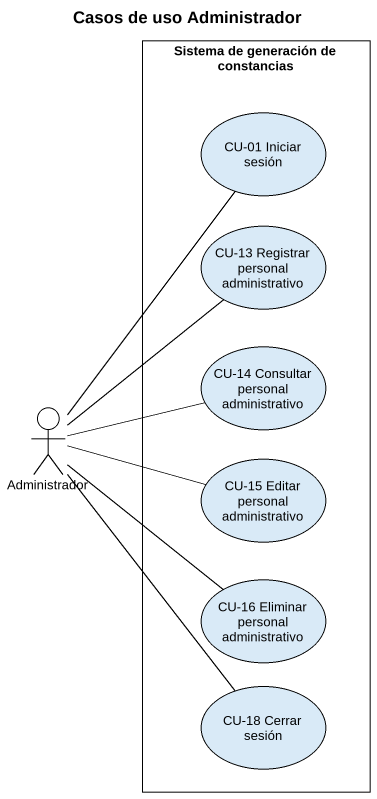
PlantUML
@startuml
title Casos de uso Administrador
rectangle "Sistema de generación de constancias" as Sistema_de_generación_de {
  usecase "CU-01 Iniciar sesión" as CU_01_Iniciar_sesión
  usecase "CU-13 Registrar personal administrativo" as CU_13_Registrar_personal
  usecase "CU-14 Consultar personal administrativo" as CU_14_Consultar_personal
  usecase "CU-15 Editar personal administrativo" as CU_15_Editar_personal
  usecase "CU-16 Eliminar personal administrativo" as CU_16_Eliminar_personal
  usecase "CU-18 Cerrar sesión" as CU_18_Cerrar_sesión
}
actor Administrador
Administrador -up- CU_01_Iniciar_sesión
Administrador -up- CU_13_Registrar_personal
Administrador -right- CU_14_Consultar_personal
Administrador -right- CU_15_Editar_personal
Administrador -- CU_16_Eliminar_personal
Administrador -- CU_18_Cerrar_sesión
@enduml
